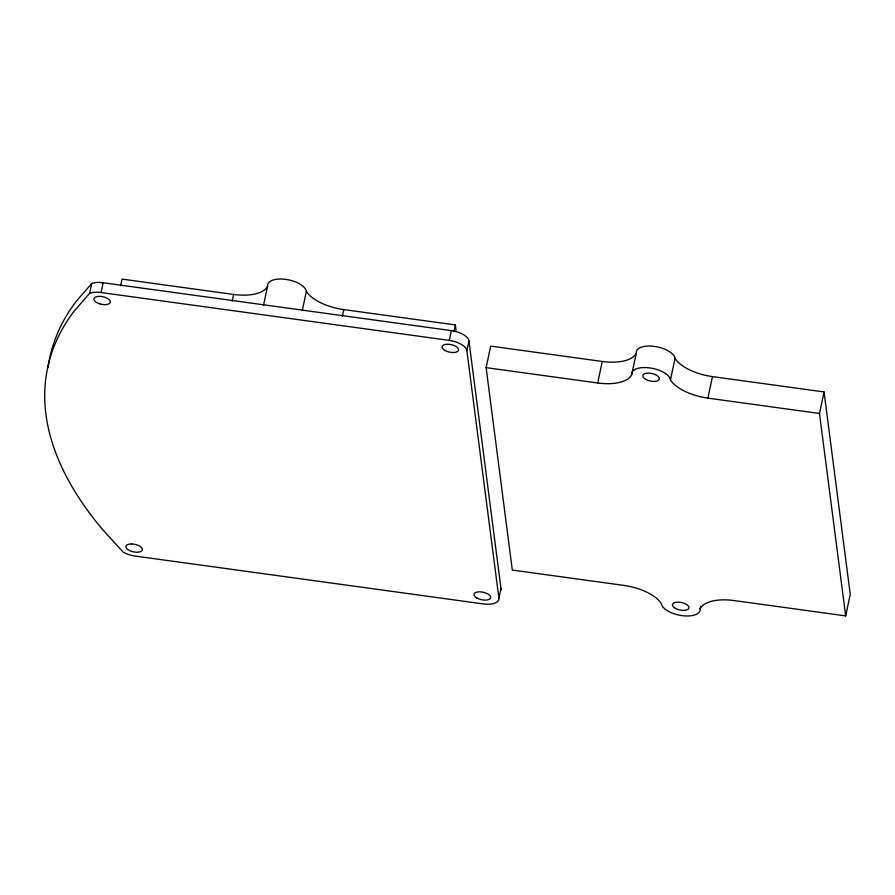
<?xml version="1.0" encoding="UTF-8"?>
<svg xmlns="http://www.w3.org/2000/svg" width="895" height="895" viewBox="0 0 895 895"><rect width="100%" height="100%" fill="white"/><g stroke="black" fill="none" stroke-linecap="round" stroke-linejoin="round"><path stroke-width="1.34" d="M500.976 588.451L498.907 598.24A16.86 7.675 12 0 1 483.401 603.935L135.156 556.063A16.86 7.675 12 0 1 123.163 552.125L102.243 529.135A638.191 290.73 12 0 1 74.05 311.225L89.668 293.258L91.749 283.48A16.86 7.675 12 0 1 103.138 282.753L451.382 330.624A16.86 7.675 12 0 1 468.946 340.861L500.976 588.451A16.86 7.675 12 0 1 500.685 590.443M89.668 293.258A16.86 7.675 12 0 1 101.057 292.531L103.138 282.753M120.579 285.874L122.022 279.106L233.595 294.444A37.657 17.15 12 0 0 267.605 286.064A19.757 9.006 12 0 1 285.773 279.385A19.757 9.006 12 0 1 306.358 291.401A37.657 17.15 12 0 0 343.803 309.592L455.387 324.93L456.07 330.244M232.163 301.212L233.595 294.444M263.577 305.038L267.605 286.064M302.331 310.364L306.358 291.401M342.36 316.36L343.803 309.592M498.907 598.24L466.866 350.65A16.86 7.675 12 0 0 449.301 340.402L451.382 330.624M453.944 331.698L455.387 324.93M466.866 350.65L468.946 340.861M486.119 367.644L490.695 346.119L602.268 361.457A37.657 17.15 12 0 0 636.278 353.089A19.757 9.006 12 0 1 654.446 346.41A19.757 9.006 12 0 1 675.031 358.414A37.657 17.15 12 0 0 712.476 376.605L824.06 391.943L850.25 594.369L845.674 615.894L734.09 600.556A37.657 17.15 12 0 0 700.091 608.936A19.757 9.006 12 0 1 681.923 615.615A19.757 9.006 12 0 1 661.327 603.599A37.657 17.15 12 0 0 623.893 585.408L512.309 570.07L486.119 367.644L597.692 382.982A37.657 17.15 12 0 0 631.702 374.613A19.757 9.006 12 0 1 649.871 367.934A19.757 9.006 12 0 1 670.467 379.939A37.657 17.15 12 0 0 707.9 398.13L819.484 413.468L845.674 615.894M597.692 382.982L602.268 361.457M631.702 374.613L636.278 353.089M670.467 379.939L675.031 358.414M707.9 398.13L712.476 376.605M700.091 608.936L700.662 606.239M819.484 413.468L824.06 391.943M91.749 283.48L76.131 301.447A638.191 290.73 12 0 0 48.006 367.733M101.057 292.531L449.301 340.402M131.487 543.947L129.551 544.082A8.424 3.837 12 0 0 129.809 550.705A8.424 3.837 12 0 0 142.35 549.91A8.424 3.837 12 0 0 131.487 543.947M100.453 304.065L98.405 303.383A8.424 3.837 12 0 1 96.928 296.592A8.424 3.837 12 0 1 110.141 300.933A8.424 3.837 12 0 1 100.453 304.065M476.89 597.983A8.424 3.837 12 0 0 490.494 598.095A8.424 3.837 12 0 0 479.731 591.819A8.424 3.837 12 0 0 476.89 597.983M444.86 350.392A8.424 3.837 12 0 0 458.453 350.504A8.424 3.837 12 0 0 447.701 344.228A8.424 3.837 12 0 0 444.86 350.392M675.233 608.287A8.424 3.837 12 0 0 688.826 608.399A8.424 3.837 12 0 0 678.074 602.122A8.424 3.837 12 0 0 675.233 608.287M645.597 379.29A8.424 3.837 12 0 0 659.201 379.402A8.424 3.837 12 0 0 648.439 373.125A8.424 3.837 12 0 0 645.597 379.29"/></g></svg>
